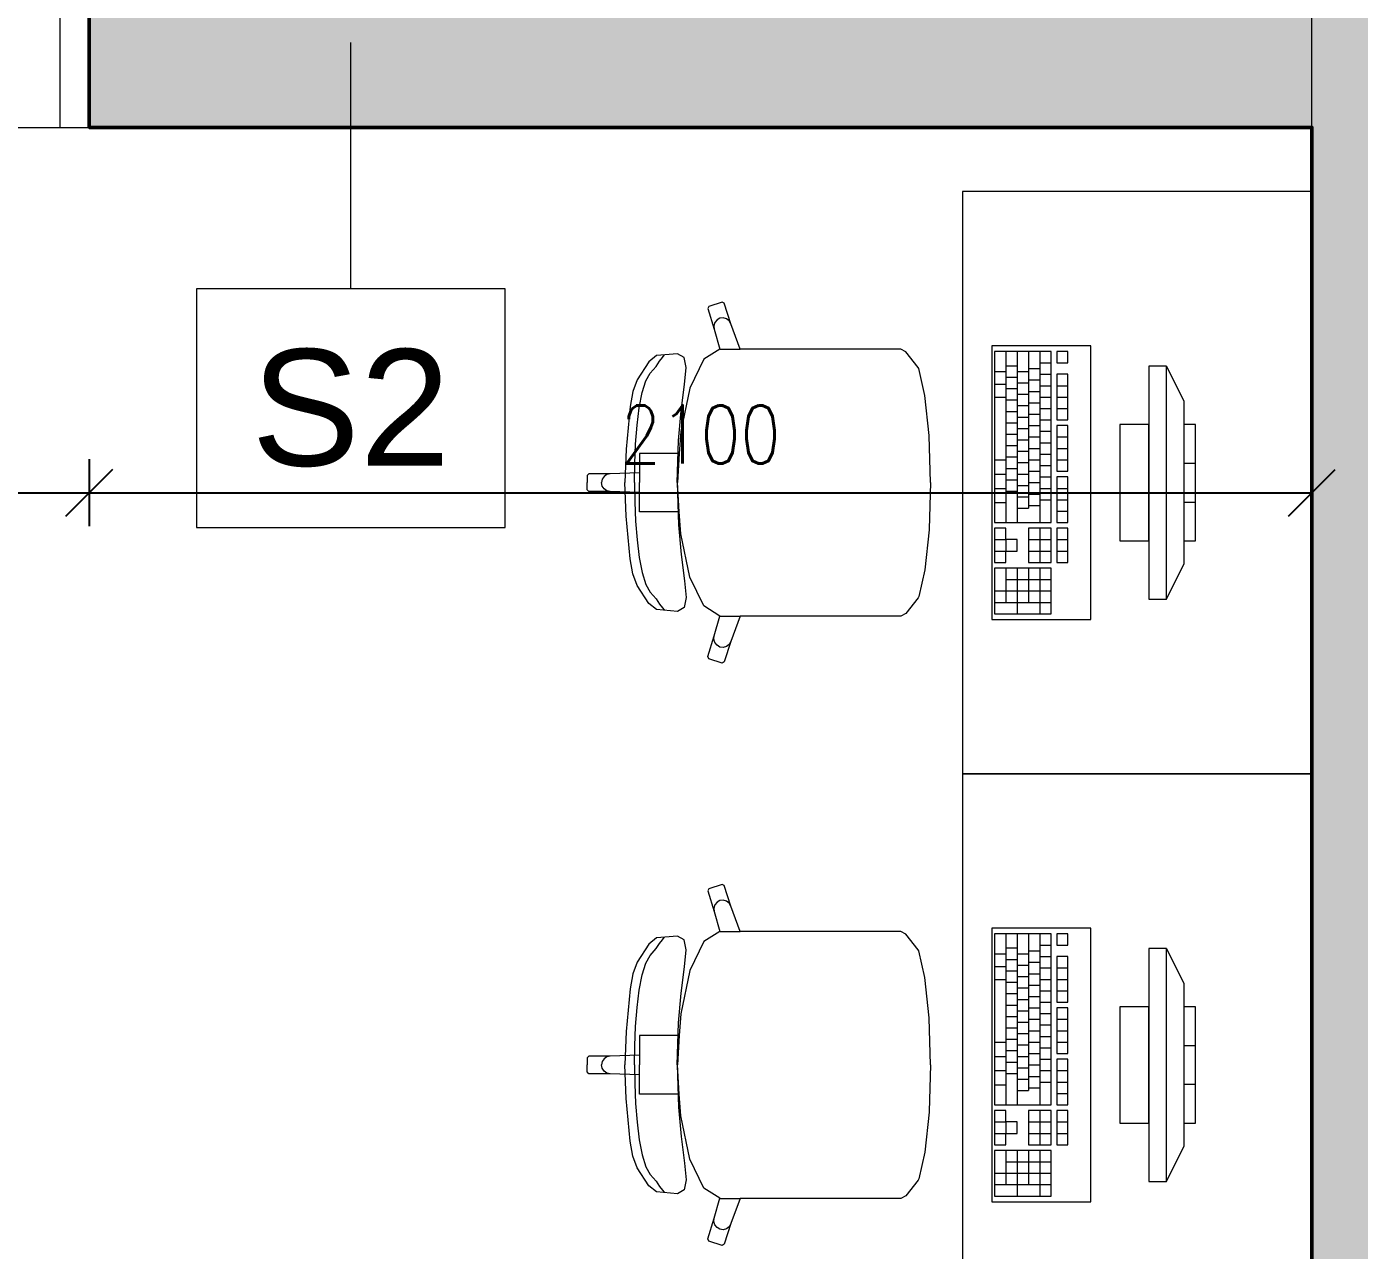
# Model space of a CAD drawing. Header units: millimetres. Extents: x 89194 to 559352, y -753138 to -204019.
# Drawn here: x 342341 to 344630, y -485968 to -483867 of the extents above; entities that cross this region are included whole.
import ezdxf
from ezdxf.enums import TextEntityAlignment as Align

# ---------------------------------------------------------------- set-up
doc = ezdxf.new("R2010")
doc.units = ezdxf.units.MM
doc.header["$LTSCALE"] = 400
doc.header["$PDMODE"] = 3
for name, color, linetype, lineweight in [('01_TP_Kóty otvorů', 7, 'Continuous', 15), ('RG_dveře', 3, 'Continuous', 9), ('RG_koty', 7, 'Continuous', 9), ('RG_nábytek', 32, 'Continuous', 9), ('RG_rozhraní mater', 51, 'Continuous', 9), ('RG_skladby konstrukcí', 5, 'Continuous', 9), ('RG_zdivo nové', 1, 'Continuous', 50), ('RG_šrafy', 253, 'Continuous', 9)]:
    doc.layers.add(name, color=color, linetype=linetype, lineweight=lineweight)
doc.styles.add('Arial 200', font='Arial.ttf', dxfattribs={"height": 200})
doc.styles.add('Koty', font='romans.shx', dxfattribs={"width": 0.8})
doc.dimstyles.new('RG_50_vnitřní', dxfattribs={"dimscale": 50, "dimtxt": 2, "dimasz": 1.6, "dimexe": 1.15, "dimexo": 0, "dimgap": 1, "dimtad": 1, "dimdec": 0, "dimrnd": 5, "dimzin": 0, "dimdsep": 46, "dimtxsty": 'Koty', "dimblk1": 'OBLIQUE', "dimblk2": 'OBLIQUE', "dimsah": 1, "dimcen": 0.09, "dimclrd": 256, "dimclre": 256, "dimclrt": 2, "dimazin": 0, "dimtfac": 1, "dimtdec": 0, "dimtmove": 2, "dimatfit": 3, "dimfxl": 1.15, "dimfxlon": 1, "dimtolj": 1, "dimtzin": 0, "dimarcsym": 0})

# ---------------------------------------------------------------- blocks, each defined once
blk = doc.blocks.new('*U123')
for p, q in [((0, 200), (-50, 200)), ((900, 200), (0, 200)), ((0, 200), (0, 0)), ((950, 200), (900, 200)), ((900, 200), (900, 0)), ((0, 0), (-50, 0)), ((900, 0), (0, 0)), ((0, 0), (0, -900)), ((950, 0), (900, 0))]:
    blk.add_line(p, q)
blk.add_arc((0, 0), 900, 270, 0)
at = {"layer": '01_TP_Kóty otvorů'}
blk.add_line((450, 100), (450, -800), dxfattribs=at)
at = {"layer": '01_TP_Kóty otvorů', "insert": (450, -350), "char_height": 150, "attachment_point": 5, "rotation": 270, "style": 'Koty'}
blk.add_mtext('900\\P ', dxfattribs=at)
at = {"layer": '01_TP_Kóty otvorů', "style": 'Koty', "width": 0.8}
blk.add_attdef('VYS_DVR', text='', height=150, rotation=270, dxfattribs=at).set_placement((430, -350), align=Align.TOP_CENTER)
blk = doc.blocks.new('nabytek_velka_ucebna')
at = {"layer": 'RG_nábytek'}
for p, q in [((476554, -443466.8), (475954, -443466.8)), ((475954, -443466.8), (475954, -444466.8)), ((476554, -444466.8), (476554, -443466.8)), ((475518.1, -443664.2), (475516.1, -443668)), ((475516.1, -443668), (475527.5, -443703.5)), ((475540.8, -443656.8), (475518.1, -443664.2)), ((475544.6, -443658.7), (475540.8, -443656.8)), ((475556, -443694.1), (475544.6, -443658.7)), ((475528.4, -443691.9), (475526.9, -443697.6)), ((475532.1, -443687.3), (475528.4, -443691.9)), ((475537.2, -443684.4), (475532.1, -443687.3)), ((475542.9, -443683.7), (475537.2, -443684.4)), ((475548.6, -443685.3), (475542.9, -443683.7)), ((475553.1, -443689), (475548.6, -443685.3)), ((475556, -443694.1), (475553.1, -443689)), ((475571.7, -443737.5), (475556, -443694.1)), ((475526.9, -443697.6), (475527.5, -443703.5)), ((475527.5, -443703.5), (475537.2, -443737.6)), ((475537.2, -443737.6), (475509.4, -443755)), ((475537.4, -443737.5), (475537.2, -443737.6)), ((475537.4, -443737.5), (475571.7, -443737.5)), ((475780.8, -443737.5), (475571.7, -443737.5)), ((475816.9, -443737.5), (475780.8, -443737.5)), ((475847.9, -443737.5), (475816.9, -443737.5)), ((475856.5, -443742), (475847.9, -443737.5)), ((476174, -443731.8), (476004, -443731.8)), ((476004, -443731.8), (476004, -444201.8)), ((476008.8, -443741.6), (476008.8, -444035.3)), ((476105.8, -443741.6), (476008.8, -443741.6)), ((476028.2, -443741.6), (476028.2, -444035.3)), ((476047.6, -443741.6), (476047.6, -444035.3)), ((476067, -443741.6), (476067, -444010.8)), ((476086.4, -443741.6), (476086.4, -444035.3)), ((476105.8, -444035.3), (476105.8, -443741.6)), ((476115.5, -443741.6), (476115.5, -443761.2)), ((476134.9, -443741.6), (476115.5, -443741.6)), ((476134.9, -443761.2), (476134.9, -443741.6)), ((476174, -444201.8), (476174, -443731.8)), ((475415, -443759.2), (475394.9, -443790.2)), ((475428.2, -443748.7), (475415, -443759.2)), ((475427.4, -443767.1), (475433.6, -443758)), ((475464.3, -443745.4), (475428.2, -443748.7)), ((475433.6, -443758), (475438.7, -443751.8)), ((475438.7, -443751.8), (475441.4, -443748)), ((475475.8, -443752.1), (475464.3, -443745.4)), ((475478.9, -443769.3), (475475.8, -443752.1)), ((475509.4, -443755), (475485.6, -443804.7)), ((475877.7, -443768.9), (475856.5, -443742)), ((476086.4, -443761.2), (476105.8, -443761.2)), ((476115.5, -443761.2), (476134.9, -443761.2)), ((475409.7, -443792), (475417.4, -443778.8)), ((475417.4, -443778.8), (475427.4, -443767.1)), ((475476.3, -443798.2), (475478.9, -443769.3)), ((475878.5, -443771), (475877.7, -443768.9)), ((475889.2, -443816.9), (475878.5, -443771)), ((476008.8, -443775.8), (476028.2, -443775.8)), ((476028.2, -443766), (476047.6, -443766)), ((476028.2, -443785.6), (476047.6, -443785.6)), ((476047.6, -443775.8), (476067, -443775.8)), ((476067, -443770.9), (476086.4, -443770.9)), ((476086.4, -443780.7), (476105.8, -443780.7)), ((476115.5, -443780.7), (476115.5, -443859.1)), ((476134.9, -443780.7), (476115.5, -443780.7)), ((476134.9, -443859.1), (476134.9, -443780.7)), ((476274, -443766.8), (476274, -444166.8)), ((476304, -443766.8), (476274, -443766.8)), ((476304, -444166.8), (476304, -443766.8)), ((476304, -443766.8), (476334, -443826.8)), ((475387.7, -443810.2), (475382.9, -443836.1)), ((475394.9, -443790.2), (475387.7, -443810.2)), ((475403.4, -443812.3), (475409.7, -443792)), ((475485.6, -443804.7), (475469.7, -443879)), ((475470.5, -443843.5), (475476.3, -443798.2)), ((476008.8, -443797.9), (476028.2, -443797.9)), ((476028.2, -443805.2), (476047.6, -443805.2)), ((476047.6, -443795.4), (476067, -443795.4)), ((476067, -443790.5), (476086.4, -443790.5)), ((476067, -443810.1), (476086.4, -443810.1)), ((476086.4, -443800.3), (476105.8, -443800.3)), ((476115.5, -443800.3), (476134.9, -443800.3)), ((475398.5, -443838.3), (475403.4, -443812.3)), ((475896.4, -443885.7), (475889.2, -443816.9)), ((476008.8, -443819.9), (476028.2, -443819.9)), ((476028.2, -443824.8), (476047.6, -443824.8)), ((476047.6, -443815), (476067, -443815)), ((476067, -443829.7), (476086.4, -443829.7)), ((476086.4, -443819.9), (476105.8, -443819.9)), ((476115.5, -443819.9), (476134.9, -443819.9)), ((476334, -443826.8), (476334, -444106.8)), ((475382.9, -443836.1), (475375.9, -443909.3)), ((475394.8, -443868.2), (475398.5, -443838.3)), ((475465.8, -443894.5), (475470.5, -443843.5)), ((476028.2, -443844.4), (476047.6, -443844.4)), ((476047.6, -443834.6), (476067, -443834.6)), ((476047.6, -443854.2), (476067, -443854.2)), ((476067, -443849.3), (476086.4, -443849.3)), ((476086.4, -443839.5), (476105.8, -443839.5)), ((476115.5, -443839.5), (476134.9, -443839.5)), ((475392.2, -443900.7), (475394.8, -443868.2)), ((475469.7, -443879), (475467.3, -443916.5)), ((476028.2, -443864), (476047.6, -443864)), ((476047.6, -443873.8), (476067, -443873.8)), ((476067, -443868.9), (476086.4, -443868.9)), ((476086.4, -443859.1), (476105.8, -443859.1)), ((476086.4, -443878.7), (476105.8, -443878.7)), ((476115.5, -443859.1), (476134.9, -443859.1)), ((476115.5, -443868.9), (476115.5, -443947.2)), ((476134.9, -443868.9), (476115.5, -443868.9)), ((476134.9, -443947.2), (476134.9, -443868.9)), ((476224, -443866.8), (476224, -444066.8)), ((476274, -443866.8), (476224, -443866.8)), ((476274, -444066.8), (476274, -443866.8)), ((476334, -443866.8), (476334, -444066.8)), ((476354, -443866.8), (476334, -443866.8)), ((476354, -444066.8), (476354, -443866.8)), ((475390.8, -443934.1), (475392.2, -443900.7)), ((475463.5, -443966.8), (475465.8, -443894.5)), ((475896.5, -443886.7), (475896.4, -443885.7)), ((475899, -443966.8), (475896.5, -443886.7)), ((476028.2, -443883.5), (476047.6, -443883.5)), ((476047.6, -443893.3), (476067, -443893.3)), ((476067, -443888.4), (476086.4, -443888.4)), ((476086.4, -443898.2), (476105.8, -443898.2)), ((476115.5, -443888.4), (476134.9, -443888.4)), ((475375.9, -443909.3), (475373.7, -443966.8)), ((475428.6, -443916.5), (475398.7, -443916.5)), ((475398.7, -443916.5), (475398.7, -443949.9)), ((475467.3, -443916.5), (475428.6, -443916.5)), ((475467.3, -443916.5), (475464.1, -443966.8)), ((476028.2, -443903.1), (476047.6, -443903.1)), ((476028.2, -443922.7), (476047.6, -443922.7)), ((476047.6, -443912.9), (476067, -443912.9)), ((476067, -443908), (476086.4, -443908)), ((476086.4, -443917.8), (476105.8, -443917.8)), ((476115.5, -443908), (476134.9, -443908)), ((475390.3, -443966.8), (475390.8, -443934.1)), ((476008.8, -443927.6), (476028.2, -443927.6)), ((476028.2, -443942.3), (476047.6, -443942.3)), ((476047.6, -443932.5), (476067, -443932.5)), ((476067, -443927.6), (476086.4, -443927.6)), ((476067, -443947.2), (476086.4, -443947.2)), ((476086.4, -443937.4), (476105.8, -443937.4)), ((476115.5, -443927.6), (476134.9, -443927.6)), ((476115.5, -443947.2), (476134.9, -443947.2)), ((476334, -443933.4), (476354, -443933.4)), ((475311.9, -443951.7), (475309, -443954.7)), ((475309, -443954.7), (475309, -443966.8)), ((475309, -443978.9), (475309, -443966.8)), ((475348.8, -443951.7), (475311.9, -443951.7)), ((475335, -443961), (475333.9, -443966.8)), ((475335, -443972.6), (475333.9, -443966.8)), ((475338.3, -443956.1), (475335, -443961)), ((475343.1, -443952.8), (475338.3, -443956.1)), ((475348.8, -443951.7), (475343.1, -443952.8)), ((475398.7, -443949.9), (475348.8, -443951.7)), ((475375.9, -444024.3), (475373.7, -443966.8)), ((475390.3, -443966.8), (475390.8, -443999.5)), ((475398.7, -443949.9), (475398.7, -443966.8)), ((475398.7, -443983.7), (475398.7, -443966.8)), ((475463.5, -443966.8), (475465.8, -444039.1)), ((475467.3, -444017.1), (475464.1, -443966.8)), ((475899, -443966.8), (475896.5, -444046.8)), ((476008.8, -443952.1), (476028.2, -443952.1)), ((476028.2, -443961.9), (476047.6, -443961.9)), ((476047.6, -443952.1), (476067, -443952.1)), ((476067, -443966.8), (476086.4, -443966.8)), ((476086.4, -443957), (476105.8, -443957)), ((476115.5, -443957), (476115.5, -444035.3)), ((476134.9, -443957), (476115.5, -443957)), ((476134.9, -444035.3), (476134.9, -443957)), ((475311.9, -443981.9), (475309, -443978.9)), ((475348.8, -443981.9), (475311.9, -443981.9)), ((475338.3, -443977.5), (475335, -443972.6)), ((475343.1, -443980.7), (475338.3, -443977.5)), ((475348.8, -443981.9), (475343.1, -443980.7)), ((475398.7, -443983.7), (475348.8, -443981.9)), ((475398.7, -444017.1), (475398.7, -443983.7)), ((476008.8, -443976.6), (476028.2, -443976.6)), ((476028.2, -443981.5), (476047.6, -443981.5)), ((476047.6, -443971.7), (476067, -443971.7)), ((476047.6, -443991.3), (476067, -443991.3)), ((476067, -443986.4), (476086.4, -443986.4)), ((476086.4, -443976.6), (476105.8, -443976.6)), ((476115.5, -443976.6), (476134.9, -443976.6)), ((475390.8, -443999.5), (475392.2, -444032.9)), ((476008.8, -444001), (476028.2, -444001)), ((476047.6, -444010.8), (476067, -444010.8)), ((476067, -444005.9), (476086.4, -444005.9)), ((476086.4, -443996.2), (476105.8, -443996.2)), ((476115.5, -443996.2), (476134.9, -443996.2)), ((476115.5, -444015.7), (476134.9, -444015.7)), ((476334, -444000.1), (476354, -444000.1)), ((475382.9, -444097.5), (475375.9, -444024.3)), ((475392.2, -444032.9), (475394.8, -444065.3)), ((475428.6, -444017.1), (475398.7, -444017.1)), ((475467.3, -444017.1), (475428.6, -444017.1)), ((475465.8, -444039.1), (475470.5, -444090)), ((475469.7, -444054.5), (475467.3, -444017.1)), ((476008.8, -444035.3), (476105.8, -444035.3)), ((476115.5, -444035.3), (476134.9, -444035.3)), ((475485.6, -444128.9), (475469.7, -444054.5)), ((475896.4, -444047.9), (475889.2, -444116.6)), ((475896.5, -444046.8), (475896.4, -444047.9)), ((476008.8, -444045.1), (476008.8, -444103.9)), ((476028.2, -444045.1), (476008.8, -444045.1)), ((476028.2, -444064.7), (476028.2, -444045.1)), ((476067, -444045.1), (476067, -444103.9)), ((476105.8, -444045.1), (476067, -444045.1)), ((476086.4, -444045.1), (476086.4, -444103.9)), ((476105.8, -444103.9), (476105.8, -444045.1)), ((476115.5, -444045.1), (476115.5, -444103.9)), ((476134.9, -444045.1), (476115.5, -444045.1)), ((476134.9, -444103.9), (476134.9, -444045.1)), ((475394.8, -444065.3), (475398.5, -444095.3)), ((476008.8, -444064.7), (476028.2, -444064.7)), ((476008.8, -444084.3), (476028.2, -444084.3)), ((476047.6, -444064.7), (476028.2, -444064.7)), ((476028.2, -444064.7), (476028.2, -444084.3)), ((476028.2, -444103.9), (476028.2, -444084.3)), ((476028.2, -444084.3), (476047.6, -444084.3)), ((476047.6, -444084.3), (476047.6, -444064.7)), ((476067, -444064.7), (476105.8, -444064.7)), ((476067, -444084.3), (476105.8, -444084.3)), ((476115.5, -444064.7), (476134.9, -444064.7)), ((476115.5, -444084.3), (476134.9, -444084.3)), ((476224, -444066.8), (476274, -444066.8)), ((476334, -444066.8), (476354, -444066.8)), ((475387.7, -444123.4), (475382.9, -444097.5)), ((475398.5, -444095.3), (475403.4, -444121.2)), ((475470.5, -444090), (475476.3, -444135.3)), ((476008.8, -444103.9), (476028.2, -444103.9)), ((476067, -444103.9), (476105.8, -444103.9)), ((476115.5, -444103.9), (476134.9, -444103.9)), ((476304, -444166.8), (476334, -444106.8)), ((475394.9, -444143.3), (475387.7, -444123.4)), ((475403.4, -444121.2), (475409.7, -444141.6)), ((475509.4, -444178.6), (475485.6, -444128.9)), ((475889.2, -444116.6), (475878.5, -444162.6)), ((476008.8, -444113.7), (476008.8, -444192)), ((476105.8, -444113.7), (476008.8, -444113.7)), ((476028.2, -444113.7), (476028.2, -444172.4)), ((476047.6, -444113.7), (476047.6, -444192)), ((476067, -444113.7), (476067, -444172.4)), ((476086.4, -444113.7), (476086.4, -444192)), ((476105.8, -444192), (476105.8, -444113.7)), ((475415, -444174.3), (475394.9, -444143.3)), ((475409.7, -444141.6), (475417.4, -444154.8)), ((475476.3, -444135.3), (475478.9, -444164.2)), ((476008.8, -444152.8), (476105.8, -444152.8)), ((476028.2, -444133.2), (476105.8, -444133.2)), ((475428.2, -444184.9), (475415, -444174.3)), ((475417.4, -444154.8), (475427.4, -444166.5)), ((475427.4, -444166.5), (475433.6, -444175.5)), ((475433.6, -444175.5), (475438.7, -444181.8)), ((475478.9, -444164.2), (475475.8, -444181.5)), ((475877.7, -444164.7), (475856.5, -444191.5)), ((475878.5, -444162.6), (475877.7, -444164.7)), ((476008.8, -444172.4), (476105.8, -444172.4)), ((476274, -444166.8), (476304, -444166.8)), ((475464.3, -444188.2), (475428.2, -444184.9)), ((475438.7, -444181.8), (475441.4, -444185.5)), ((475475.8, -444181.5), (475464.3, -444188.2)), ((475537.2, -444195.9), (475509.4, -444178.6)), ((475527.5, -444230.1), (475537.2, -444195.9)), ((475537.4, -444196), (475537.2, -444195.9)), ((475537.4, -444196), (475571.7, -444196)), ((475571.7, -444196), (475556, -444239.4)), ((475780.8, -444196), (475571.7, -444196)), ((475816.9, -444196), (475780.8, -444196)), ((475847.9, -444196), (475816.9, -444196)), ((475856.5, -444191.5), (475847.9, -444196)), ((476008.8, -444192), (476105.8, -444192)), ((476004, -444201.8), (476174, -444201.8)), ((475516.1, -444265.5), (475527.5, -444230.1)), ((475526.9, -444235.9), (475527.5, -444230.1)), ((475528.4, -444241.6), (475526.9, -444235.9)), ((475532.1, -444246.2), (475528.4, -444241.6)), ((475556, -444239.4), (475544.6, -444274.8)), ((475553.1, -444244.6), (475548.6, -444248.2)), ((475556, -444239.4), (475553.1, -444244.6)), ((475518.1, -444269.3), (475516.1, -444265.5)), ((475537.2, -444249.1), (475532.1, -444246.2)), ((475542.9, -444249.8), (475537.2, -444249.1)), ((475548.6, -444248.2), (475542.9, -444249.8)), ((475540.8, -444276.8), (475518.1, -444269.3)), ((475544.6, -444274.8), (475540.8, -444276.8)), ((475954, -444466.8), (476554, -444466.8)), ((476554, -444466.8), (475954, -444466.8)), ((475954, -444466.8), (475954, -445466.8)), ((476554, -445466.8), (476554, -444466.8)), ((475540.8, -444656.8), (475518.1, -444664.2)), ((475544.6, -444658.7), (475540.8, -444656.8)), ((475518.1, -444664.2), (475516.1, -444668)), ((475516.1, -444668), (475527.5, -444703.5)), ((475556, -444694.1), (475544.6, -444658.7)), ((475528.4, -444691.9), (475526.9, -444697.6)), ((475526.9, -444697.6), (475527.5, -444703.5)), ((475532.1, -444687.3), (475528.4, -444691.9)), ((475537.2, -444684.4), (475532.1, -444687.3)), ((475542.9, -444683.7), (475537.2, -444684.4)), ((475548.6, -444685.3), (475542.9, -444683.7)), ((475553.1, -444689), (475548.6, -444685.3)), ((475556, -444694.1), (475553.1, -444689)), ((475571.7, -444737.5), (475556, -444694.1)), ((475527.5, -444703.5), (475537.2, -444737.6)), ((475428.2, -444748.7), (475415, -444759.2)), ((475464.3, -444745.4), (475428.2, -444748.7)), ((475438.7, -444751.8), (475441.4, -444748)), ((475475.8, -444752.1), (475464.3, -444745.4)), ((475537.2, -444737.6), (475509.4, -444755)), ((475537.4, -444737.5), (475537.2, -444737.6)), ((475537.4, -444737.5), (475571.7, -444737.5)), ((475780.8, -444737.5), (475571.7, -444737.5)), ((475816.9, -444737.5), (475780.8, -444737.5)), ((475847.9, -444737.5), (475816.9, -444737.5)), ((475856.5, -444742), (475847.9, -444737.5)), ((475877.7, -444768.9), (475856.5, -444742)), ((476174, -444731.8), (476004, -444731.8)), ((476004, -444731.8), (476004, -445201.8)), ((476008.8, -444741.6), (476008.8, -445035.3)), ((476105.8, -444741.6), (476008.8, -444741.6)), ((476028.2, -444741.6), (476028.2, -445035.3)), ((476047.6, -444741.6), (476047.6, -445035.3)), ((476067, -444741.6), (476067, -445010.8)), ((476086.4, -444741.6), (476086.4, -445035.3)), ((476105.8, -445035.3), (476105.8, -444741.6)), ((476115.5, -444741.6), (476115.5, -444761.2)), ((476134.9, -444741.6), (476115.5, -444741.6)), ((476134.9, -444761.2), (476134.9, -444741.6)), ((476174, -445201.8), (476174, -444731.8)), ((475415, -444759.2), (475394.9, -444790.2)), ((475417.4, -444778.8), (475427.4, -444767.1)), ((475427.4, -444767.1), (475433.6, -444758)), ((475433.6, -444758), (475438.7, -444751.8)), ((475478.9, -444769.3), (475475.8, -444752.1)), ((475476.3, -444798.2), (475478.9, -444769.3)), ((475509.4, -444755), (475485.6, -444804.7)), ((475878.5, -444771), (475877.7, -444768.9)), ((475889.2, -444816.9), (475878.5, -444771)), ((476028.2, -444766), (476047.6, -444766)), ((476067, -444770.9), (476086.4, -444770.9)), ((476086.4, -444761.2), (476105.8, -444761.2)), ((476115.5, -444761.2), (476134.9, -444761.2)), ((476274, -444766.8), (476274, -445166.8)), ((476304, -444766.8), (476274, -444766.8)), ((476304, -445166.8), (476304, -444766.8)), ((476304, -444766.8), (476334, -444826.8)), ((475394.9, -444790.2), (475387.7, -444810.2)), ((475403.4, -444812.3), (475409.7, -444792)), ((475409.7, -444792), (475417.4, -444778.8)), ((476008.8, -444775.8), (476028.2, -444775.8)), ((476028.2, -444785.6), (476047.6, -444785.6)), ((476047.6, -444775.8), (476067, -444775.8)), ((476067, -444790.5), (476086.4, -444790.5)), ((476086.4, -444780.7), (476105.8, -444780.7)), ((476115.5, -444780.7), (476115.5, -444859.1)), ((476134.9, -444780.7), (476115.5, -444780.7)), ((476134.9, -444859.1), (476134.9, -444780.7)), ((475387.7, -444810.2), (475382.9, -444836.1)), ((475398.5, -444838.3), (475403.4, -444812.3)), ((475485.6, -444804.7), (475469.7, -444879)), ((475470.5, -444843.5), (475476.3, -444798.2)), ((475896.4, -444885.7), (475889.2, -444816.9)), ((476008.8, -444797.9), (476028.2, -444797.9)), ((476028.2, -444805.2), (476047.6, -444805.2)), ((476047.6, -444795.4), (476067, -444795.4)), ((476047.6, -444815), (476067, -444815)), ((476067, -444810.1), (476086.4, -444810.1)), ((476086.4, -444800.3), (476105.8, -444800.3)), ((476115.5, -444800.3), (476134.9, -444800.3)), ((475382.9, -444836.1), (475375.9, -444909.3)), ((475394.8, -444868.2), (475398.5, -444838.3)), ((476008.8, -444819.9), (476028.2, -444819.9)), ((476028.2, -444824.8), (476047.6, -444824.8)), ((476047.6, -444834.6), (476067, -444834.6)), ((476067, -444829.7), (476086.4, -444829.7)), ((476086.4, -444819.9), (476105.8, -444819.9)), ((476086.4, -444839.5), (476105.8, -444839.5)), ((476115.5, -444819.9), (476134.9, -444819.9)), ((476115.5, -444839.5), (476134.9, -444839.5)), ((476334, -444826.8), (476334, -445106.8)), ((475465.8, -444894.5), (475470.5, -444843.5)), ((476028.2, -444844.4), (476047.6, -444844.4)), ((476047.6, -444854.2), (476067, -444854.2)), ((476067, -444849.3), (476086.4, -444849.3)), ((476086.4, -444859.1), (476105.8, -444859.1)), ((476115.5, -444859.1), (476134.9, -444859.1)), ((475392.2, -444900.7), (475394.8, -444868.2)), ((475469.7, -444879), (475467.3, -444916.5)), ((475896.5, -444886.7), (475896.4, -444885.7)), ((476028.2, -444864), (476047.6, -444864)), ((476028.2, -444883.5), (476047.6, -444883.5)), ((476047.6, -444873.8), (476067, -444873.8)), ((476067, -444868.9), (476086.4, -444868.9)), ((476086.4, -444878.7), (476105.8, -444878.7)), ((476115.5, -444868.9), (476115.5, -444947.2)), ((476134.9, -444868.9), (476115.5, -444868.9)), ((476134.9, -444947.2), (476134.9, -444868.9)), ((476224, -444866.8), (476224, -445066.8)), ((476274, -444866.8), (476224, -444866.8)), ((476274, -445066.8), (476274, -444866.8)), ((476334, -444866.8), (476334, -445066.8)), ((476354, -444866.8), (476334, -444866.8)), ((476354, -445066.8), (476354, -444866.8)), ((475390.8, -444934.1), (475392.2, -444900.7)), ((475463.5, -444966.8), (475465.8, -444894.5)), ((475899, -444966.8), (475896.5, -444886.7)), ((476028.2, -444903.1), (476047.6, -444903.1)), ((476047.6, -444893.3), (476067, -444893.3)), ((476067, -444888.4), (476086.4, -444888.4)), ((476067, -444908), (476086.4, -444908)), ((476086.4, -444898.2), (476105.8, -444898.2)), ((476115.5, -444888.4), (476134.9, -444888.4)), ((476115.5, -444908), (476134.9, -444908)), ((475375.9, -444909.3), (475373.7, -444966.8)), ((475428.6, -444916.5), (475398.7, -444916.5)), ((475398.7, -444916.5), (475398.7, -444949.9)), ((475467.3, -444916.5), (475428.6, -444916.5)), ((475467.3, -444916.5), (475464.1, -444966.8)), ((476008.8, -444927.6), (476028.2, -444927.6)), ((476028.2, -444922.7), (476047.6, -444922.7)), ((476047.6, -444912.9), (476067, -444912.9)), ((476067, -444927.6), (476086.4, -444927.6)), ((476086.4, -444917.8), (476105.8, -444917.8)), ((476115.5, -444927.6), (476134.9, -444927.6)), ((475311.9, -444951.7), (475309, -444954.7)), ((475309, -444954.7), (475309, -444966.8)), ((475348.8, -444951.7), (475311.9, -444951.7)), ((475343.1, -444952.8), (475338.3, -444956.1)), ((475348.8, -444951.7), (475343.1, -444952.8)), ((475398.7, -444949.9), (475348.8, -444951.7)), ((475390.3, -444966.8), (475390.8, -444934.1)), ((475398.7, -444949.9), (475398.7, -444966.8)), ((476008.8, -444952.1), (476028.2, -444952.1)), ((476028.2, -444942.3), (476047.6, -444942.3)), ((476047.6, -444932.5), (476067, -444932.5)), ((476047.6, -444952.1), (476067, -444952.1)), ((476067, -444947.2), (476086.4, -444947.2)), ((476086.4, -444937.4), (476105.8, -444937.4)), ((476115.5, -444947.2), (476134.9, -444947.2)), ((476334, -444933.4), (476354, -444933.4)), ((475309, -444978.9), (475309, -444966.8)), ((475335, -444961), (475333.9, -444966.8)), ((475335, -444972.6), (475333.9, -444966.8)), ((475338.3, -444956.1), (475335, -444961)), ((475338.3, -444977.5), (475335, -444972.6)), ((475343.1, -444980.7), (475338.3, -444977.5)), ((475375.9, -445024.3), (475373.7, -444966.8)), ((475390.3, -444966.8), (475390.8, -444999.5)), ((475398.7, -444983.7), (475398.7, -444966.8)), ((475463.5, -444966.8), (475465.8, -445039.1)), ((475467.3, -445017.1), (475464.1, -444966.8)), ((475899, -444966.8), (475896.5, -445046.8)), ((476008.8, -444976.6), (476028.2, -444976.6)), ((476028.2, -444961.9), (476047.6, -444961.9)), ((476047.6, -444971.7), (476067, -444971.7)), ((476067, -444966.8), (476086.4, -444966.8)), ((476086.4, -444957), (476105.8, -444957)), ((476086.4, -444976.6), (476105.8, -444976.6)), ((476115.5, -444957), (476115.5, -445035.3)), ((476134.9, -444957), (476115.5, -444957)), ((476115.5, -444976.6), (476134.9, -444976.6)), ((476134.9, -445035.3), (476134.9, -444957)), ((475311.9, -444981.9), (475309, -444978.9)), ((475348.8, -444981.9), (475311.9, -444981.9)), ((475348.8, -444981.9), (475343.1, -444980.7)), ((475398.7, -444983.7), (475348.8, -444981.9)), ((475390.8, -444999.5), (475392.2, -445032.9)), ((475398.7, -445017.1), (475398.7, -444983.7)), ((476028.2, -444981.5), (476047.6, -444981.5)), ((476047.6, -444991.3), (476067, -444991.3)), ((476067, -444986.4), (476086.4, -444986.4)), ((476086.4, -444996.2), (476105.8, -444996.2)), ((476115.5, -444996.2), (476134.9, -444996.2)), ((476334, -445000.1), (476354, -445000.1)), ((475428.6, -445017.1), (475398.7, -445017.1)), ((475467.3, -445017.1), (475428.6, -445017.1)), ((475469.7, -445054.5), (475467.3, -445017.1)), ((476008.8, -445001), (476028.2, -445001)), ((476047.6, -445010.8), (476067, -445010.8)), ((476067, -445005.9), (476086.4, -445005.9)), ((476115.5, -445015.7), (476134.9, -445015.7)), ((475382.9, -445097.5), (475375.9, -445024.3)), ((475392.2, -445032.9), (475394.8, -445065.3)), ((475465.8, -445039.1), (475470.5, -445090)), ((476008.8, -445035.3), (476105.8, -445035.3)), ((476008.8, -445045.1), (476008.8, -445103.9)), ((476028.2, -445045.1), (476008.8, -445045.1)), ((476028.2, -445064.7), (476028.2, -445045.1)), ((476067, -445045.1), (476067, -445103.9)), ((476105.8, -445045.1), (476067, -445045.1)), ((476086.4, -445045.1), (476086.4, -445103.9)), ((476105.8, -445103.9), (476105.8, -445045.1)), ((476115.5, -445035.3), (476134.9, -445035.3)), ((476115.5, -445045.1), (476115.5, -445103.9)), ((476134.9, -445045.1), (476115.5, -445045.1)), ((476134.9, -445103.9), (476134.9, -445045.1)), ((475394.8, -445065.3), (475398.5, -445095.3)), ((475485.6, -445128.9), (475469.7, -445054.5)), ((475896.4, -445047.9), (475889.2, -445116.6)), ((475896.5, -445046.8), (475896.4, -445047.9)), ((476008.8, -445064.7), (476028.2, -445064.7)), ((476047.6, -445064.7), (476028.2, -445064.7)), ((476028.2, -445064.7), (476028.2, -445084.3)), ((476047.6, -445084.3), (476047.6, -445064.7)), ((476067, -445064.7), (476105.8, -445064.7)), ((476115.5, -445064.7), (476134.9, -445064.7)), ((476224, -445066.8), (476274, -445066.8)), ((476334, -445066.8), (476354, -445066.8)), ((475470.5, -445090), (475476.3, -445135.3)), ((476008.8, -445084.3), (476028.2, -445084.3)), ((476028.2, -445103.9), (476028.2, -445084.3)), ((476028.2, -445084.3), (476047.6, -445084.3)), ((476067, -445084.3), (476105.8, -445084.3)), ((476115.5, -445084.3), (476134.9, -445084.3)), ((475387.7, -445123.4), (475382.9, -445097.5)), ((475398.5, -445095.3), (475403.4, -445121.2)), ((476008.8, -445103.9), (476028.2, -445103.9)), ((476008.8, -445113.7), (476008.8, -445192)), ((476105.8, -445113.7), (476008.8, -445113.7)), ((476028.2, -445113.7), (476028.2, -445172.4)), ((476047.6, -445113.7), (476047.6, -445192)), ((476067, -445103.9), (476105.8, -445103.9)), ((476067, -445113.7), (476067, -445172.4)), ((476086.4, -445113.7), (476086.4, -445192)), ((476105.8, -445192), (476105.8, -445113.7)), ((476115.5, -445103.9), (476134.9, -445103.9)), ((476304, -445166.8), (476334, -445106.8)), ((475394.9, -445143.3), (475387.7, -445123.4)), ((475403.4, -445121.2), (475409.7, -445141.6)), ((475476.3, -445135.3), (475478.9, -445164.2)), ((475509.4, -445178.6), (475485.6, -445128.9)), ((475889.2, -445116.6), (475878.5, -445162.6)), ((476028.2, -445133.2), (476105.8, -445133.2)), ((475415, -445174.3), (475394.9, -445143.3)), ((475409.7, -445141.6), (475417.4, -445154.8)), ((475417.4, -445154.8), (475427.4, -445166.5)), ((476008.8, -445152.8), (476105.8, -445152.8)), ((475428.2, -445184.9), (475415, -445174.3)), ((475427.4, -445166.5), (475433.6, -445175.5)), ((475433.6, -445175.5), (475438.7, -445181.8)), ((475438.7, -445181.8), (475441.4, -445185.5)), ((475475.8, -445181.5), (475464.3, -445188.2)), ((475478.9, -445164.2), (475475.8, -445181.5)), ((475537.2, -445195.9), (475509.4, -445178.6)), ((475877.7, -445164.7), (475856.5, -445191.5)), ((475878.5, -445162.6), (475877.7, -445164.7)), ((476008.8, -445172.4), (476105.8, -445172.4)), ((476274, -445166.8), (476304, -445166.8)), ((475464.3, -445188.2), (475428.2, -445184.9)), ((475527.5, -445230.1), (475537.2, -445195.9)), ((475537.4, -445196), (475537.2, -445195.9)), ((475537.4, -445196), (475571.7, -445196)), ((475571.7, -445196), (475556, -445239.4)), ((475780.8, -445196), (475571.7, -445196)), ((475816.9, -445196), (475780.8, -445196)), ((475847.9, -445196), (475816.9, -445196)), ((475856.5, -445191.5), (475847.9, -445196)), ((476004, -445201.8), (476174, -445201.8)), ((476008.8, -445192), (476105.8, -445192)), ((475516.1, -445265.5), (475527.5, -445230.1)), ((475526.9, -445235.9), (475527.5, -445230.1)), ((475528.4, -445241.6), (475526.9, -445235.9)), ((475532.1, -445246.2), (475528.4, -445241.6)), ((475537.2, -445249.1), (475532.1, -445246.2)), ((475542.9, -445249.8), (475537.2, -445249.1)), ((475548.6, -445248.2), (475542.9, -445249.8)), ((475556, -445239.4), (475544.6, -445274.8)), ((475553.1, -445244.6), (475548.6, -445248.2)), ((475556, -445239.4), (475553.1, -445244.6)), ((475518.1, -445269.3), (475516.1, -445265.5)), ((475540.8, -445276.8), (475518.1, -445269.3)), ((475544.6, -445274.8), (475540.8, -445276.8))]:
    blk.add_line(p, q, dxfattribs=at)
blk = doc.blocks.new('_Oblique')
at = {"color": 0, "linetype": 'ByBlock', "lineweight": -2}
blk.add_line((-0.5, -0.5), (0.5, 0.5), dxfattribs=at)
blk = doc.blocks.new('*D465')
at = {"layer": 'Defpoints', "color": 0, "transparency": 16777216}
for p in [(341448.3, -484039.9), (342448.3, -484039.9), (342448.3, -484667.3)]:
    blk.add_point(p, dxfattribs=at)
at = {"layer": 'RG_koty', "lineweight": -2, "transparency": 16777216}
for p, q in [((341448.3, -484609.8), (341448.3, -484724.8)), ((342448.3, -484609.8), (342448.3, -484724.8)), ((341448.3, -484667.3), (342448.3, -484667.3))]:
    blk.add_line(p, q, dxfattribs=at)
at = {"layer": 'RG_koty', "lineweight": -2, "transparency": 16777216, "xscale": 80, "yscale": 80, "zscale": 80, "rotation": 180}
blk.add_blockref('_Oblique', (341448.3, -484667.3), dxfattribs=at)
at = {"layer": 'RG_koty', "lineweight": -2, "transparency": 16777216, "xscale": 80, "yscale": 80, "zscale": 80}
blk.add_blockref('_Oblique', (342448.3, -484667.3), dxfattribs=at)
at = {"layer": 'RG_koty', "color": 2, "transparency": 16777216, "char_height": 100, "attachment_point": 5, "style": 'Koty'}
for s, insert in [('\\A1;1000', (341948.3, -484567.3)), ('\\A1;2150', (341948.3, -484767.3))]:
    blk.add_mtext(s, dxfattribs=dict(at, insert=insert))
blk = doc.blocks.new('*D466')
at = {"layer": 'Defpoints', "color": 0, "transparency": 16777216}
for p in [(342448.3, -484039.9), (344548.3, -484039.9), (344548.3, -484667.3)]:
    blk.add_point(p, dxfattribs=at)
at = {"layer": 'RG_koty', "lineweight": -2, "transparency": 16777216}
for p, q in [((342448.3, -484609.8), (342448.3, -484724.8)), ((344548.3, -484609.8), (344548.3, -484724.8)), ((342448.3, -484667.3), (344548.3, -484667.3))]:
    blk.add_line(p, q, dxfattribs=at)
at = {"layer": 'RG_koty', "lineweight": -2, "transparency": 16777216, "xscale": 80, "yscale": 80, "zscale": 80, "rotation": 180}
blk.add_blockref('_Oblique', (342448.3, -484667.3), dxfattribs=at)
at = {"layer": 'RG_koty', "lineweight": -2, "transparency": 16777216, "xscale": 80, "yscale": 80, "zscale": 80}
blk.add_blockref('_Oblique', (344548.3, -484667.3), dxfattribs=at)
at = {"layer": 'RG_koty', "color": 2, "transparency": 16777216, "insert": (343498.3, -484567.3), "char_height": 100, "attachment_point": 5, "style": 'Koty'}
blk.add_mtext('\\A1;2100', dxfattribs=at)
blk = doc.blocks.new('*D468')
at = {"layer": 'Defpoints', "color": 0, "transparency": 16777216}
for p in [(344548.3, -484039.9), (344548.3, -486660.5), (336998.4, -487061.1)]:
    blk.add_point(p, dxfattribs=at)
at = {"layer": 'RG_koty', "lineweight": -2, "transparency": 16777216}
for p, q in [((336998.4, -486718), (336998.4, -486603)), ((344548.3, -486603), (344548.3, -486718)), ((336998.4, -486660.5), (344548.3, -486660.5))]:
    blk.add_line(p, q, dxfattribs=at)
at = {"layer": 'RG_koty', "lineweight": -2, "transparency": 16777216, "xscale": 80, "yscale": 80, "zscale": 80, "rotation": 180}
blk.add_blockref('_Oblique', (336998.4, -486660.5), dxfattribs=at)
at = {"layer": 'RG_koty', "lineweight": -2, "transparency": 16777216, "xscale": 80, "yscale": 80, "zscale": 80}
blk.add_blockref('_Oblique', (344548.3, -486660.5), dxfattribs=at)
at = {"layer": 'RG_koty', "color": 2, "transparency": 16777216, "insert": (340773.3, -486560.5), "char_height": 100, "attachment_point": 5, "style": 'Koty'}
blk.add_mtext('\\A1;7550', dxfattribs=at)
blk = doc.blocks.new('*D469')
at = {"layer": 'Defpoints', "color": 0, "transparency": 16777216}
for p in [(344548.3, -484039.9), (344848.3, -484055), (344848.3, -486660.5)]:
    blk.add_point(p, dxfattribs=at)
at = {"layer": 'RG_koty', "lineweight": -2, "transparency": 16777216}
for p, q in [((344548.3, -486603), (344548.3, -486718)), ((344848.3, -486603), (344848.3, -486718)), ((344548.3, -486660.5), (344848.3, -486660.5))]:
    blk.add_line(p, q, dxfattribs=at)
at = {"layer": 'RG_koty', "lineweight": -2, "transparency": 16777216, "xscale": 80, "yscale": 80, "zscale": 80, "rotation": 180}
blk.add_blockref('_Oblique', (344548.3, -486660.5), dxfattribs=at)
at = {"layer": 'RG_koty', "lineweight": -2, "transparency": 16777216, "xscale": 80, "yscale": 80, "zscale": 80}
blk.add_blockref('_Oblique', (344848.3, -486660.5), dxfattribs=at)
at = {"layer": 'RG_koty', "color": 2, "transparency": 16777216, "insert": (344698.3, -486943), "char_height": 100, "attachment_point": 5, "style": 'Koty'}
blk.add_mtext('\\A1;300', dxfattribs=at)

msp = doc.modelspace()

# ---------------------------------------------------------------- hatches: boundary and pattern name
at = {"layer": 'RG_šrafy', "ltscale": 0.0007}
h = msp.add_hatch(dxfattribs=at)
h.set_pattern_fill('PLASTY_LEHCENE', color=256, scale=40)
h.set_pattern_definition([(45, (341914.01, -556476.84), (-113.13708, 113.13708), []), (0, (342094.28, -556423.84), (113.137085, 113.137085), [20, -206.27417]), (45, (342114.28, -556423.84), (-113.13708, 113.13708), [20, -140]), (90, (342128.42, -556409.7), (-113.137085, 113.137085), [20, -206.27417]), (135, (342128.42, -556389.7), (-113.13708, -113.13708), [20, -140]), (0, (342094.28, -556375.56), (113.137085, 113.137085), [20, -206.27417]), (45, (342080.14, -556389.7), (-113.13708, 113.13708), [20, -140]), (90, (342080.14, -556409.7), (-113.137085, 113.137085), [20, -206.27417]), (135, (342094.28, -556423.84), (-113.13708, -113.13708), [20, -140]), (135, (342068.28, -556476.84), (-113.13708, -113.13708), [])])
h.paths.add_polyline_path([(341969.8, -556393.7), (341781.1, -556327.3), (341714.7, -556515.9), (341761.9, -556532.5), (341903.3, -556582.3)])
h.paths.add_polyline_path([(340837.9, -555995.1), (340649.3, -555928.6), (340582.8, -556117.3), (340771.5, -556183.7)])
h.paths.add_polyline_path([(341969.8, -481394.7), (341781.1, -481328.2), (341714.7, -481516.9), (341761.9, -481533.5), (341903.3, -481583.3)])
h.paths.add_polyline_path([(340837.9, -480996.1), (340649.3, -480929.6), (340582.8, -481118.3), (340771.5, -481184.7)])
h.paths.add_polyline_path([(337436, -331438.1), (337372.9, -331617.4), (340646, -332769.8), (340775.5, -332401.9), (340596.3, -332338.8), (340529.9, -332527.5)])
h.paths.add_polyline_path([(341141.5, -331362.2), (340962.2, -331299.4), (340961.6, -331301.2), (340961.6, -331301.3), (340943.4, -331353.2), (340976.3, -331364.8), (341089.5, -331404.6), (341071.2, -331456.5), (341053, -331508.4), (340939.8, -331468.5), (340906.8, -331456.9), (340895.2, -331489.9), (341074.4, -331553)])
h.paths.add_polyline_path([(341448.3, -408838.9), (336998.3, -408838.9), (336998.3, -409038.9), (341448.3, -409038.9)])
h.paths.add_polyline_path([(344548.3, -408838.9), (342448.3, -408838.9), (342448.3, -409038.9), (344548.3, -409038.9)])
h.paths.add_polyline_path([(336698.3, -409179.2), (335998.3, -409179.2), (335998.3, -409379.2), (336698.3, -409379.2)])
h.paths.add_polyline_path([(334998.3, -409179.2), (334298.3, -409179.2), (334298.3, -409379.2), (334998.3, -409379.2)])
h.paths.add_polyline_path([(334948.3, -407489.2), (334298.3, -407489.2), (334298.3, -407679.2), (334948.3, -407679.2)])
h.paths.add_polyline_path([(336698.3, -407489.2), (336088.3, -407489.2), (336088.3, -407679.2), (336698.3, -407679.2)])
h.paths.add_polyline_path([(336698.3, -482490.2), (334298.3, -482490.2), (334298.3, -482680.2), (336698.3, -482679.7)])
h.paths.add_polyline_path([(341448.3, -483839.9), (336998.3, -483839.9), (336998.3, -484039.9), (341448.3, -484039.9)])
h.paths.add_polyline_path([(344548.3, -483839.9), (342448.3, -483839.9), (342448.3, -484039.9), (344548.3, -484039.9)])
h.paths.add_polyline_path([(336698.3, -557488.8), (334298.3, -557488.8), (334298.3, -557679.2), (336698.3, -557678.8)])
h.paths.add_polyline_path([(341448.3, -558838.9), (336998.3, -558838.9), (336998.3, -559038.9), (341448.3, -559038.9)])
h.paths.add_polyline_path([(344548.3, -558838.9), (342448.3, -558838.9), (342448.3, -559038.9), (344548.3, -559038.9)])
h = msp.add_hatch(dxfattribs=at)
h.set_pattern_fill('ZIGZAG', color=256, scale=20)
h.set_pattern_definition([(0, (-38756.65, -88521.147), (63.5, 63.5), [63.5, -63.5]), (90, (-38693.15, -88521.147), (-63.5, 63.5), [63.5, -63.5])])
h.paths.add_polyline_path([(336998.7, -480119.6), (336998.2, -479903.5), (336698.3, -479797.9), (336698.3, -479910.2), (336698.3, -482490.2), (336698.3, -482679.7), (336698.3, -482679.7), (336698.3, -482789.9), (336998.3, -482789.9), (336998.3, -482680.2), (336998.7, -482334.2)])
edge = h.paths.add_edge_path()
edge.add_line((336998.3, -484039.9), (336998.3, -483839.9))
edge.add_line((336998.3, -483839.9), (336998.3, -483789.9))
edge.add_line((336998.3, -483789.9), (336698.3, -483789.9))
edge.add_line((336698.3, -483789.9), (336698.3, -484693.6))
edge.add_ellipse((336683.3, -484694.2), major_axis=(-10.6, 10.6), ratio=1, start_angle=225, end_angle=227.1744, ccw=False)
edge.add_line((336698.3, -484694), (336698.3, -485264.2))
edge.add_line((336698.3, -485264.2), (336698.3, -490150.2))
edge.add_line((336698.3, -490150.2), (336998.3, -490149.9))
edge.add_line((336998.3, -490149.9), (336998.3, -484039.9))
h.paths.add_polyline_path([(344848.3, -483789.9), (344548.3, -483789.9), (344548.3, -483839.9), (344548.3, -484039.9), (344548.3, -484149.9), (344548.4, -484149.9), (344548.4, -485149.9), (344548.4, -486149.9), (344548.4, -487149.9), (344548.4, -488149.9), (344548.4, -489149.9), (344548.4, -490150.2), (344848.3, -490150.2)])
h.paths.add_polyline_path([(344548.3, -482563.5), (344548.3, -482789.9), (344848.3, -482789.9), (344848.3, -482669.2)])
h.paths.add_polyline_path([(344570.1, -482691.8), (344575.2, -482756.1, 0.391021), (344590.2, -482769.9), (344806.5, -482769.9, 0.391021), (344821.4, -482756.1), (344826.6, -482691.8, -0.391021), (344834, -482684.9), (344838.3, -482684.9), (344838.3, -482779.9), (344558.3, -482779.9), (344558.3, -482684.9), (344562.6, -482684.9, -0.391021)], flags=16)

# ---------------------------------------------------------------- linework, layer by layer
at = {"layer": 'RG_rozhraní mater'}
msp.add_lwpolyline([(344548.3, -484039.9), (344548.3, -483839.9)], dxfattribs=at)
at = {"layer": 'RG_skladby konstrukcí'}
msp.add_lwpolyline([(342897.6, -484317.2), (342897.6, -483893.8)], dxfattribs=at)
msp.add_lwpolyline([(342632.6, -484727.2), (343162.6, -484727.2), (343162.6, -484317.2), (342632.6, -484317.2)], close=True, dxfattribs=at)
at = {"layer": 'RG_zdivo nové'}
msp.add_lwpolyline([(344848.3, -483791.9), (344848.3, -490150.2), (345448.3, -490150.2), (345448.3, -490590.2), (343948.3, -490590.2), (343948.3, -490150.2), (344548.3, -490150.2), (344548.3, -484039.9), (342448.3, -484039.9), (342448.3, -483839.9), (344548.3, -483839.9), (344548.3, -483789.9), (344848.3, -483789.9)], dxfattribs=at)

# ---------------------------------------------------------------- block references
at = {"layer": 'RG_dveře', "rotation": 180}
msp.add_blockref('*U123', (342398.3, -483839.9), dxfattribs=at).add_auto_attribs({'VYS_DVR': '2100'})
at = {"layer": 'RG_nábytek'}
msp.add_blockref('nabytek_velka_ucebna', (-132005.6, -40683.1), dxfattribs=at)

# ---------------------------------------------------------------- texts
at = {"layer": 'RG_skladby konstrukcí', "insert": (342897.6, -484522.2), "char_height": 200, "width": 530, "attachment_point": 5, "style": 'Arial 200'}
msp.add_mtext('S2', dxfattribs=at)

# ---------------------------------------------------------------- dimensions: what is measured, and where the dimension line sits
at = {"layer": 'RG_koty'}
for base, p1, p2, picture, middle in [((344548.3, -486660.5), (336998.4, -487061.1), (344548.3, -484039.9), '*D468', (340773.3, -486560.5)), ((344548.3, -484667.3), (342448.3, -484039.9), (344548.3, -484039.9), '*D466', (343498.3, -484567.3)), ((344848.3, -486660.5), (344548.3, -484039.9), (344848.3, -484055), '*D469', (344698.3, -486943))]:
    dim = msp.add_linear_dim(base=base, p1=p1, p2=p2, dimstyle='RG_50_vnitřní', dxfattribs=at)
    dim.commit()
    dim.dimension.update_dxf_attribs({"geometry": picture, "text_midpoint": middle})
dim = msp.add_linear_dim(base=(342448.3, -484667.3), p1=(341448.3, -484039.9), p2=(342448.3, -484039.9), text='<>\\X2150', dimstyle='RG_50_vnitřní', dxfattribs=at)
dim.commit()
dim.dimension.update_dxf_attribs({"geometry": '*D465', "text_midpoint": (341948.3, -484667.3)})

doc.saveas('drawing.dxf')
